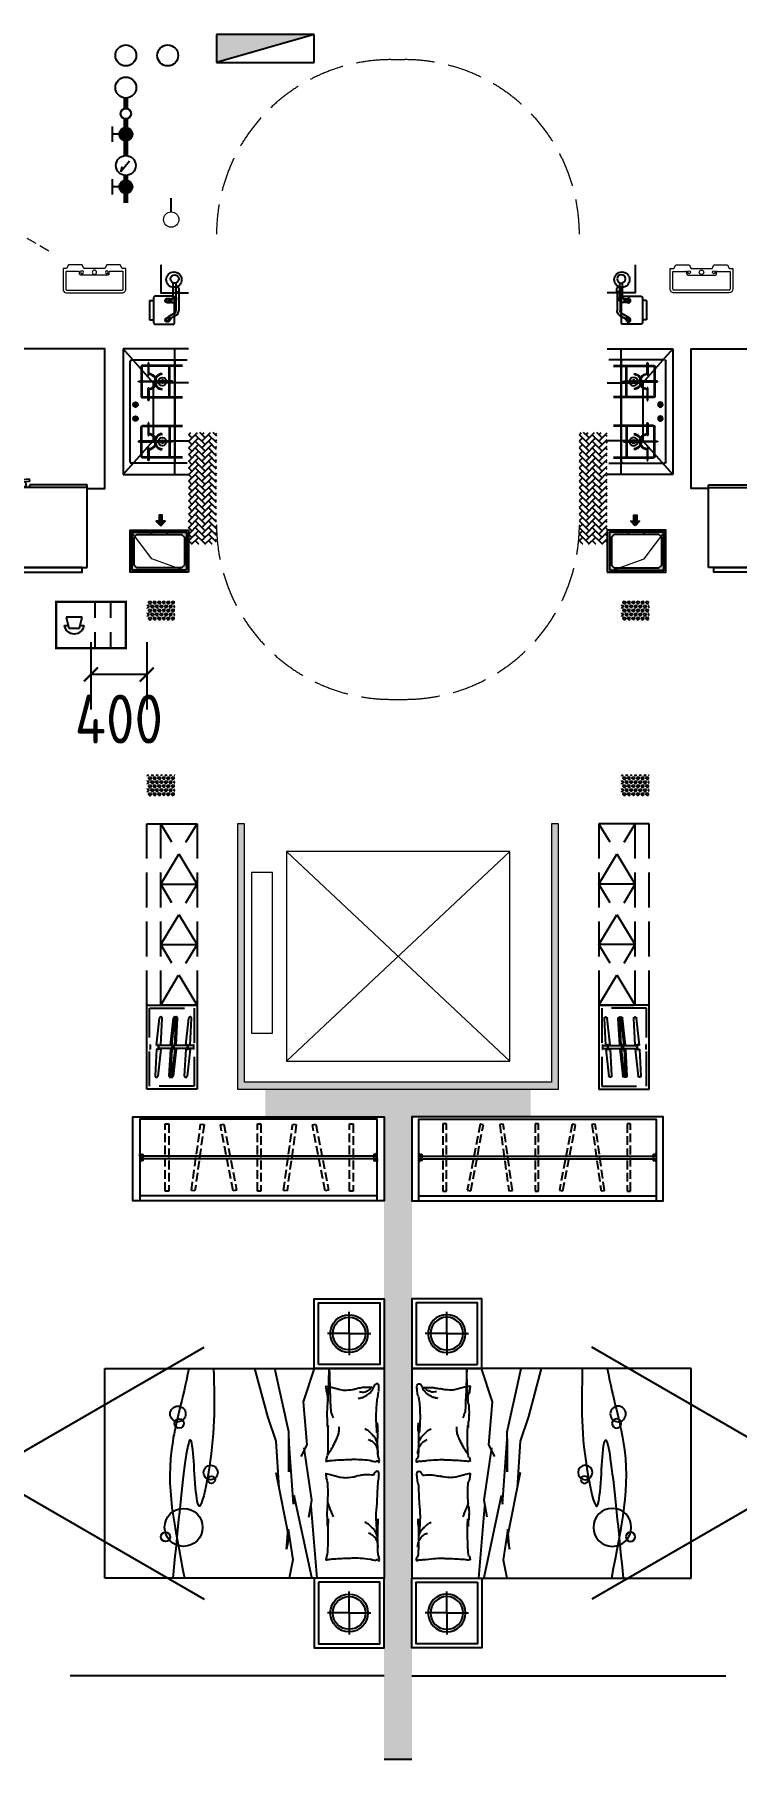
# Model space of a CAD drawing. Extents: x 2803505 to 5851001, y -1372902 to 24339.
# Drawn here: x 3459557 to 3464588, y -709223 to -696873 of the extents above; entities that cross this region are included whole.
import ezdxf
from ezdxf.enums import TextEntityAlignment as Align

# ---------------------------------------------------------------- set-up
doc = ezdxf.new("R2010")
doc.units = 0
doc.header["$LTSCALE"] = 1000
doc.header["$MEASUREMENT"] = 0
for name, pattern in [('3.5方案汇报，与郭总、侯月琴确定户型_t8$0$高层_t8$0$DASH', [0.35, 0.25, -0.1]), ('A户型$0$DASH', [0.35, 0.25, -0.1]), ('DASH', [0.35, 0.25, -0.1])]:
    doc.linetypes.add(name, pattern=pattern)
doc.layers.get('0').update_dxf_attribs({"linetype": 'CONTINUOUS'})
doc.layers.get('Defpoints').update_dxf_attribs({"linetype": 'CONTINUOUS'})
for name, color, linetype in [('!!电气', 1, 'CONTINUOUS'), ('3.5方案汇报，与郭总、侯月琴确定户型_t8$0$2020.03.04 -1安徽标准化洋房户型(UA）_t8_t8$0$A-家具-FURN', 251, 'CONTINUOUS'), ('3.5方案汇报，与郭总、侯月琴确定户型_t8$0$2020.03.04 -1安徽标准化洋房户型(UA）_t8_t8$0$fur', 252, 'CONTINUOUS'), ('3.5方案汇报，与郭总、侯月琴确定户型_t8$0$2020.03.04 -1安徽标准化洋房户型(UA）_t8_t8$0$FURN', 252, 'CONTINUOUS'), ('3.5方案汇报，与郭总、侯月琴确定户型_t8$0$2020.03.04 -1安徽标准化洋房户型(UA）_t8_t8$0$看线', 154, 'CONTINUOUS'), ('3.5方案汇报，与郭总、侯月琴确定户型_t8$0$高层_t8$0$LS-家具-LB', 8, 'CONTINUOUS'), ('5fur', 175, 'CONTINUOUS'), ('AH-FURNITURE', 1, 'CONTINUOUS'), ('EQUIP-安防', 3, 'CONTINUOUS'), ('EQUIP_消火栓', 7, 'CONTINUOUS'), ('IP-bath&kitchen-JOHNSON', 4, 'CONTINUOUS'), ('LS-家具-LB', 8, 'CONTINUOUS'), ('LVTRY', 252, 'CONTINUOUS'), ('VPIPE-中水', 122, 'CONTINUOUS'), ('VPIPE-凝结', 150, 'CONTINUOUS'), ('VPIPE-消防', 1, 'TG_X'), ('VPIPE-给水', 3, 'TG_J'), ('保温', 6, 'CONTINUOUS'), ('建筑-排气道', 252, 'CONTINUOUS'), ('污水', 3, 'CONTINUOUS'), ('给水', 4, 'CONTINUOUS')]:
    doc.layers.add(name, color=color, linetype=linetype)
for name, color, linetype, lineweight in [('3.5方案汇报，与郭总、侯月琴确定户型_t8$0$STAIR', 2, 'CONTINUOUS', 18), ('PUB_HATCH', 8, 'CONTINUOUS', 9), ('STAIR', 252, 'CONTINUOUS', 20), ('VPIPE-废水', 31, 'TG_F', 18), ('WINDOW', 146, 'CONTINUOUS', 20), ('填充', 251, 'CONTINUOUS', 5), ('平面-空调预留孔', 252, 'CONTINUOUS', 15), ('立面-洞口示意', 252, 'CONTINUOUS', 13)]:
    doc.layers.add(name, color=color, linetype=linetype, lineweight=lineweight)
doc.styles.add('_TEL_DIM', font='SIMPLEX', dxfattribs={"width": 0.8, "height": 3.5, "bigfont": 'HZTXT'})
doc.styles.add('DIM_FONT', font='SIMPLEX', dxfattribs={"width": 0.7, "bigfont": 'GBCBIG'})
doc.styles.get("Standard").update_dxf_attribs({"font": 'gbenor.shx', "bigfont": 'gbcbig.shx'})
doc.styles.add('TG_LINETYPE', font='SIMPLEX', dxfattribs={"width": 0.8, "height": 3, "bigfont": 'HZTXT'})
doc.linetypes.add('TG_F', pattern='A,2,-0.3,["F",TG_LINETYPE,S=0.1,R=0,X=-0.23,Y=-0.15],0', length=2.3)
doc.linetypes.add('TG_J', pattern='A,2,-0.22,["J",TG_LINETYPE,S=0.1,R=0,X=-0.18,Y=-0.15],0', length=2.22)
doc.linetypes.add('TG_X', pattern='A,4,-0.3,["X",TG_LINETYPE,S=0.1,R=0,X=-0.23,Y=-0.15],0', length=4.3)
doc.dimstyles.get("Standard").update_dxf_attribs({"dimscale": 100, "dimtxt": 3.5, "dimasz": 1, "dimexe": 2.5, "dimexo": 3, "dimgap": 1.5, "dimtad": 1, "dimdec": 0, "dimzin": 0, "dimdsep": 46, "dimtxsty": 'Standard', "dimblk": 'ARCHTICK', "dimcen": 0.09, "dimadec": 0, "dimazin": 0, "dimtfac": 1, "dimtdec": 0, "dimtix": 1, "dimtmove": 2, "dimatfit": 3, "dimfxl": 1, "dimtolj": 1, "dimtzin": 0, "dimarcsym": 0})
pattern_1 = [(90, (0, 0), (-16.49778, 1e-15), [9.525, -19.05]), (210, (0, 0), (8.24889, -14.2874966), [9.525, -19.05]), (150, (6e-16, 9.525), (-8.24889, -14.2874966), [9.525, -19.05])]
pattern_2 = [(45, (0, 0), (0, 47.4157523), [100.584, -33.528]), (135, (23.708, 23.708), (3e-15, 47.4157523), [100.584, -33.528])]

# ---------------------------------------------------------------- blocks, each defined once
blk = doc.blocks.new('rtyg7uyhg')
at = {"layer": 'LVTRY'}
for p, q in [((193590, 45458), (193590, 45069)), ((194235, 45489), (193621, 45489)), ((194265, 45069), (194265, 45458)), ((193621, 45131), (193621, 45346)), ((193682, 45407), (193888, 45407)), ((193896, 45430), (193858, 45326)), ((193858, 45326), (193875, 45316)), ((193875, 45316), (193946, 45401)), ((193926, 45440), (193940, 45432)), ((194010, 45346), (194010, 45131)), ((194051, 45131), (194051, 45346)), ((194112, 45407), (194173, 45407)), ((194235, 45346), (194235, 45131)), ((193621, 45039), (194235, 45039)), ((193948, 45069), (193682, 45069)), ((194173, 45069), (194112, 45069))]:
    blk.add_line(p, q, dxfattribs=at)
for centre, radius in [((193866, 45438), 20.5), ((193989, 45438), 20.5), ((194071, 45438), 20.5), ((193815, 45238), 25.6), ((194137, 45238), 25.6)]:
    blk.add_circle(centre, radius, dxfattribs=at)
for centre, radius, start, end in [((193621, 45458), 30.7, 90, 180), ((194235, 45458), 30.7, 360, 90), ((193682, 45346), 61.4, 90, 180), ((193916, 45423), 20.5, 60, 159.4623), ((193930, 45414), 20.5, 320.5377, 60), ((193948, 45346), 61.4, 360, 90), ((194112, 45346), 61.4, 90, 180), ((194173, 45346), 61.4, 360, 90), ((193682, 45131), 61.4, 180, 270), ((193948, 45131), 61.4, 270, 360), ((194112, 45131), 61.4, 180, 270), ((194173, 45131), 61.4, 270, 360), ((193621, 45069), 30.7, 180, 270), ((194235, 45069), 30.7, 270, 360)]:
    blk.add_arc(centre, radius, start, end, dxfattribs=at)
at = {"layer": 'LVTRY', "style": 'DIM_FONT', "width": 0.8, "flags": 9}
for tag in ['YSIZE', 'XSIZE']:
    blk.add_attdef(tag, (193928, 45488), '', height=0.5, rotation=90, dxfattribs=at)
blk = doc.blocks.new('A$C60D053AF')
at = {"layer": 'AH-FURNITURE', "color": 8}
for p, q in [((233, -90), (128, -90)), ((233, -110), (128, -110)), ((193, -71), (328, -71)), ((193, -91), (328, -91)), ((245, -129), (245, -122)), ((265, -129), (265, -122)), ((342, -97), (370, -143)), ((356, -83), (384, -129)), ((255, -281), (255, -251)), ((255, -281), (393, -281)), ((393, -281), (393, -251))]:
    blk.add_line(p, q, dxfattribs=at)
for points in [[(170, -68, 1), (170, -94), (193, -94), (193, -68)], [(234, -251), (414, -251, 0.414214), (424, -241), (424, -111, 0.414214), (414, -101), (234, -101, 0.414214), (224, -111), (224, -241, 0.414214)], [(268, -122), (268, -107, 0.414214), (248, -87), (233, -87), (233, -113), (242, -113), (242, -122)], [(242, -152, 1), (268, -152), (268, -129), (242, -129)], [(384, -161, 1), (402, -143), (386, -127), (368, -145)]]:
    blk.add_lwpolyline(points, format="xyb", close=True, dxfattribs=at)
for centre, radius in [((100, -100), 30), ((255, -152), 15), ((255, -152), 10), ((393, -152), 15), ((393, -152), 10)]:
    blk.add_circle(centre, radius, dxfattribs=at)
for radius in [40, 20]:
    blk.add_arc((328, -111), radius, 45, 90, dxfattribs=at)
blk = doc.blocks.new('A-Kitchen-7')
at = {"layer": 'LVTRY'}
for p, q in [((-519, 780), (-7, 834)), ((-515, 756), (-519, 780)), ((-4, 811), (-515, 756)), ((-29, 767), (-35, 806)), ((-7, 834), (-4, 811)), ((515, 780), (0, 780)), ((0, 756), (0, 780)), ((515, 756), (515, 780)), ((515, 756), (-515, 756)), ((-515, 756), (-515, 40)), ((-486, 761), (-485, 756)), ((-29, 767), (-112, 756)), ((515, 40), (515, 756)), ((-515, 40), (515, 40))]:
    blk.add_line(p, q, dxfattribs=at)
blk.add_lwpolyline([(-469, 40), (-469, 0), (469, 0), (469, 40)], close=True, dxfattribs=at)
blk = doc.blocks.new('FRSDFDGDGDRGDR')
at = {"layer": '平面-空调预留孔', "color": 252}
for p, q in [((699612, 775044), (699612, 775441)), ((699619, 775448), (699746, 775448)), ((699720, 775342), (699720, 775143)), ((699727, 775349), (699740, 775349)), ((699746, 775448), (699746, 775355)), ((699727, 775136), (699740, 775136)), ((699746, 775130), (699746, 775037)), ((699746, 775037), (699619, 775037))]:
    blk.add_line(p, q, dxfattribs=at)
blk.add_lwpolyline([(699766, 775167), (699793, 775154), (699793, 775057), (699766, 775044), (699766, 775018), (699619, 775018, -0.414214), (699593, 775044), (699593, 775441, -0.414214), (699619, 775468), (699766, 775468), (699766, 775441), (699793, 775428), (699793, 775332), (699766, 775318)], format="xyb", close=True, dxfattribs=at)
for centre, radius in [((699740, 775332), 10.6), ((699740, 775243), 15.8), ((699740, 775154), 10.6)]:
    blk.add_circle(centre, radius, dxfattribs=at)
for centre, start, end in [((699619, 775441), 90, 180), ((699727, 775342), 90, 180), ((699740, 775355), 270, 360), ((699727, 775143), 180, 270), ((699740, 775130), 0, 90), ((699619, 775044), 180, 270)]:
    blk.add_arc(centre, 6.6, start, end, dxfattribs=at)
blk = doc.blocks.new('*U153')
h = blk.add_hatch(color=5)
h.set_gradient(color1=(0, 0, 255), rotation=180, tint=1)
h.paths.add_polyline_path([(0, 0), (-6.35, -6.35), (-6.35, -2.159), (-15, -2.159), (-15, 2.159), (-6.35, 2.159), (-6.35, 6.35)])
at = {"color": 0, "linetype": 'Continuous'}
blk.add_lwpolyline([(0, 0), (-6.35, -6.35), (-6.35, -2.159), (-15, -2.159), (-15, 2.159), (-6.35, 2.159), (-6.35, 6.35)], close=True, dxfattribs=at)
blk = doc.blocks.new('GDGDRGDRGRD')
at = {"layer": 'PUB_HATCH'}
blk.add_hatch(color=252, dxfattribs=at).paths.add_polyline_path([(430320, 370174), (430320, 370444), (430180, 370444), (430180, 370429), (430285, 370429), (430305, 370409), (430305, 370209), (430285, 370189), (429965, 370189), (429945, 370209), (429945, 370409), (429965, 370429), (430070, 370429), (430070, 370444), (429930, 370444), (429930, 370174)])
at = {"layer": 'LVTRY', "color": 251}
for p, q in [((430081, 371515), (429865, 371758)), ((430335, 371758), (429865, 371758)), ((429865, 371758), (429865, 370858)), ((430235, 370858), (430235, 371758)), ((430335, 371515), (430081, 371515)), ((430081, 371515), (430081, 371100)), ((429865, 370858), (430081, 371100)), ((430081, 371100), (430335, 371100)), ((429865, 370858), (430335, 370858))]:
    blk.add_line(p, q, dxfattribs=at)
at = {"layer": 'LVTRY'}
for p, q in [((429915, 370948), (429915, 371668)), ((429925, 371678), (430325, 371678)), ((429995, 371628), (429995, 371418)), ((430000, 371628), (430000, 371418)), ((430290, 371638), (430005, 371638)), ((430290, 371633), (430005, 371633)), ((430045, 371658), (430045, 371568)), ((430050, 371658), (430045, 371658)), ((430050, 371568), (430050, 371658)), ((430195, 371418), (430195, 371628)), ((430200, 371418), (430200, 371628)), ((430235, 371668), (430235, 370948)), ((429975, 371526), (430102, 371526)), ((429975, 371521), (429975, 371526)), ((430102, 371521), (429975, 371521)), ((430045, 371568), (430050, 371568)), ((430220, 371526), (430092, 371526)), ((430092, 371526), (430092, 371521)), ((430092, 371521), (430220, 371521)), ((430102, 371526), (430102, 371521)), ((430220, 371521), (430220, 371526)), ((430235, 371100), (430235, 371515)), ((429955, 371339), (429955, 371378)), ((430005, 371413), (430290, 371413)), ((430005, 371408), (430290, 371408)), ((430045, 371388), (430045, 371478)), ((430045, 371478), (430050, 371478)), ((430050, 371388), (430045, 371388)), ((430050, 371478), (430050, 371388)), ((429935, 371358), (429974, 371358)), ((429935, 371258), (429974, 371258)), ((429955, 371239), (429955, 371278)), ((429995, 370988), (429995, 371198)), ((430000, 370988), (430000, 371198)), ((430005, 371208), (430290, 371208)), ((430005, 371203), (430290, 371203)), ((430045, 371228), (430045, 371138)), ((430050, 371228), (430045, 371228)), ((430045, 371138), (430050, 371138)), ((430050, 371138), (430050, 371228)), ((430195, 371198), (430195, 370988)), ((430200, 371198), (430200, 370988)), ((430102, 371096), (429975, 371096)), ((429975, 371096), (429975, 371091)), ((429975, 371091), (430102, 371091)), ((430045, 370958), (430045, 371048)), ((430045, 371048), (430050, 371048)), ((430050, 371048), (430050, 370958)), ((430092, 371091), (430092, 371096)), ((430092, 371096), (430220, 371096)), ((430220, 371091), (430092, 371091)), ((430102, 371091), (430102, 371096)), ((430220, 371096), (430220, 371091)), ((430325, 370938), (429925, 370938)), ((430290, 370983), (430005, 370983)), ((430290, 370978), (430005, 370978)), ((430050, 370958), (430045, 370958))]:
    blk.add_line(p, q, dxfattribs=at)
at = {"layer": 'LVTRY', "color": 252}
for p, q in [((430070, 370429), (430070, 370444)), ((430180, 370429), (430180, 370444))]:
    blk.add_line(p, q, dxfattribs=at)
at = {"layer": 'LVTRY'}
blk.add_lwpolyline([(429609, 370758), (429735, 370758), (429735, 371758), (427635, 371758)], dxfattribs=at)
at = {"layer": 'LVTRY', "color": 252}
for points in [[(430335, 370159), (429915, 370159), (429915, 370459), (430335, 370459)], [(430320, 370174), (429930, 370174), (429930, 370444), (430320, 370444)], [(429965, 370429), (430285, 370429), (430305, 370409), (430305, 370209), (430285, 370189), (429965, 370189), (429945, 370209), (429945, 370409), (429965, 370429)]]:
    blk.add_lwpolyline(points, close=True, dxfattribs=at)
at = {"layer": 'LVTRY'}
for centre, radius in [((430147, 371523), 29.7), ((430147, 371523), 11.7), ((429955, 371358), 17), ((429955, 371258), 17), ((430147, 371093), 29.7), ((430147, 371093), 11.7)]:
    blk.add_circle(centre, radius, dxfattribs=at)
for centre, radius, start, end in [((429925, 371668), 10, 90, 180), ((430005, 371628), 10, 90, 180), ((430005, 371628), 5, 90, 180), ((430190, 371628), 10, 0, 90), ((430190, 371628), 5, 0, 90), ((430225, 371668), 10, 0, 90), ((430047, 371523), 56.7, 2.2742, 87.7258), ((430047, 371523), 52.2, 2.4704, 87.5296), ((430047, 371523), 56.7, 272.2742, 357.7258), ((430047, 371523), 52.2, 272.4704, 357.5296), ((430147, 371523), 56.7, 92.2742, 177.7258), ((430147, 371523), 56.7, 182.2742, 267.7258), ((430147, 371523), 52.2, 92.4704, 177.5296), ((430147, 371523), 52.2, 182.4704, 267.5296), ((430005, 371418), 10, 180, 270), ((430005, 371418), 5, 180, 270), ((430190, 371418), 5, 270, 0), ((430190, 371418), 10, 270, 0), ((430005, 371198), 10, 90, 180), ((430005, 371198), 5, 90, 180), ((430047, 371093), 56.7, 2.2742, 87.7258), ((430047, 371093), 52.2, 2.4704, 87.5296), ((430147, 371093), 56.7, 92.2742, 177.7258), ((430147, 371093), 52.2, 92.4704, 177.5296), ((430190, 371198), 10, 0, 90), ((430190, 371198), 5, 0, 90), ((430047, 371093), 56.7, 272.2742, 357.7258), ((430047, 371093), 52.2, 272.4704, 357.5296), ((430147, 371093), 56.7, 182.2742, 267.7258), ((430147, 371093), 52.2, 182.4704, 267.5296), ((429925, 370948), 10, 180, 270), ((430005, 370988), 10, 180, 270), ((430005, 370988), 5, 180, 270), ((430190, 370988), 5, 270, 0), ((430190, 370988), 10, 270, 0), ((430225, 370948), 10, 270, 0)]:
    blk.add_arc(centre, radius, start, end, dxfattribs=at)
at = {"layer": '立面-洞口示意', "color": 252}
blk.add_lwpolyline([(430335, 370159), (430071, 370253), (429915, 370459)], dxfattribs=at)
at = {"xscale": -1, "rotation": 270}
blk.add_blockref('FRSDFDGDGDRGDR', (-345583, -327434), dxfattribs=at)
at = {"xscale": -1}
blk.add_blockref('rtyg7uyhg', (622600, 326770), dxfattribs=at)
at = {"rotation": 270}
blk.add_blockref('A$C60D053AF', (430335, 372358), dxfattribs=at)
at = {"layer": 'LVTRY', "color": 1, "extrusion": (0, 0, -1), "xscale": -0.7999999999883585, "yscale": 0.7999999999883585, "zscale": -0.7999999999883585}
blk.add_blockref('A-Kitchen-7', (-429197, 370159), dxfattribs=at)
at = {"layer": '建筑-排气道', "xscale": -5, "yscale": 5, "zscale": 5, "rotation": 90}
blk.add_blockref('*U153', (430135, 370491), dxfattribs=at)
blk = doc.blocks.new('GDFGDGRD')
at = {"layer": '保温', "linetype": 'ByBlock', "ltscale": 10}
h = blk.add_hatch(dxfattribs=at)
h.set_pattern_fill('AR-HBONE', color=251, scale=55)
h.set_pattern_definition(pattern_2)
h.paths.add_polyline_path([(431617, 372624), (431817, 372624), (431817, 373424), (431617, 373424)])
h = blk.add_hatch(dxfattribs=at)
h.set_pattern_fill('AR-HBONE', color=251, scale=55)
h.set_pattern_definition(pattern_2)
h.paths.add_polyline_path([(434617, 372624), (434417, 372624), (434416, 373424), (434616, 373424)])
at = {"layer": '保温', "linetype": 'Continuous', "ltscale": 10}
h = blk.add_hatch(dxfattribs=at)
h.set_pattern_fill('HEX', color=251, scale=10, angle=90, style=0)
h.set_pattern_definition(pattern_1)
h.paths.add_polyline_path([(431317, 372074), (431517, 372074), (431517, 372224), (431317, 372224)])
h = blk.add_hatch(dxfattribs=at)
h.set_pattern_fill('HEX', color=251, scale=10, angle=90, style=0)
h.set_pattern_definition(pattern_1)
h.paths.add_polyline_path([(434917, 372074), (434717, 372074), (434716, 372224), (434916, 372224)])
h = blk.add_hatch(dxfattribs=at)
h.set_pattern_fill('HEX', color=251, scale=10, angle=90, style=0)
h.set_pattern_definition(pattern_1)
h.paths.add_polyline_path([(431317, 370824), (431517, 370824), (431517, 370974), (431317, 370974)])
h = blk.add_hatch(dxfattribs=at)
h.set_pattern_fill('HEX', color=251, scale=10, angle=90, style=0)
h.set_pattern_definition(pattern_1)
h.paths.add_polyline_path([(434917, 370824), (434717, 370824), (434716, 370974), (434916, 370974)])
h = blk.add_hatch(dxfattribs=at)
h.set_pattern_fill('HEX', color=251, scale=10, angle=90, style=0)
h.set_pattern_definition([(90, (-70765.891, -151624.736), (-16.49778, 1e-15), [9.525, -19.05]), (210, (-70765.891, -151624.736), (8.24889, -14.2874966), [9.525, -19.05]), (150, (-70765.891, -151615.211), (-8.24889, -14.2874966), [9.525, -19.05])])
h.paths.add_polyline_path([(434067, 368524), (434067, 368724), (432167, 368724), (432167, 368524)])
h = blk.add_hatch(dxfattribs=at)
h.set_pattern_fill('HEX', color=251, scale=10, angle=90, style=0)
h.set_pattern_definition([(90, (-70765.891, -152124.736), (-16.49778, 1e-15), [9.525, -19.05]), (210, (-70765.891, -152124.736), (8.24889, -14.2874966), [9.525, -19.05]), (150, (-70765.891, -152115.211), (-8.24889, -14.2874966), [9.525, -19.05])])
h.paths.add_polyline_path([(433017, 363924), (433217, 363924), (433217, 368524), (433017, 368524)])
at = {"layer": '保温', "color": 251, "linetype": 'ByBlock', "ltscale": 10}
blk.add_line((433017, 363924), (433217, 363924), dxfattribs=at)
blk = doc.blocks.new('$TwtSys$00000434')
at = {"color": 252}
for p, q in [((-0.5, 0.5), (-0.5, -0.5)), ((-0.5, -0.5), (0.5, 0.5)), ((0.5, 0.5), (-0.5, 0.5)), ((0.5, -0.5), (0.5, 0.5)), ((-0.5, -0.5), (0.5, -0.5))]:
    blk.add_line(p, q, dxfattribs=at)
blk.add_solid([(0.5, -0.5), (0.5, 0.5), (-0.5, -0.5)], dxfattribs=at)
blk = doc.blocks.new('A$C2705576B')
at = {"layer": '给水'}
h = blk.add_hatch(color=252, dxfattribs=at)
edge = h.paths.add_edge_path()
edge.add_arc((417, -1741), 47.2, 0, 360)
h = blk.add_hatch(color=252, dxfattribs=at)
edge = h.paths.add_edge_path()
edge.add_arc((795, -1741), 47.2, 0, 360)
at = {"layer": '给水', "color": 252}
for p, q in [((363, -1645), (472, -1645)), ((417, -1741), (417, -1645)), ((601, -1768), (525, -1704)), ((525, -1704), (564, -1715)), ((740, -1645), (849, -1645)), ((795, -1741), (795, -1645))]:
    blk.add_line(p, q, dxfattribs=at)
at = {"layer": '给水', "color": 252, "const_width": 35.4}
for points in [[(499, -1741), (302, -1741)], [(903, -1741), (641, -1741)], [(1053, -1741), (978, -1741)]]:
    blk.add_lwpolyline(points, dxfattribs=at)
at = {"layer": '给水', "color": 252}
for centre, radius in [((417, -1741), 47.2), ((570, -1741), 70.8), ((795, -1741), 47.2), ((941, -1741), 37.5)]:
    blk.add_circle(centre, radius, dxfattribs=at)
blk = doc.blocks.new('FGDGDGRDGRRD')
at = {"color": 252}
for p, q in [((430035, 366458), (430035, 367058)), ((430035, 367058), (430395, 367058)), ((430035, 366458), (430035, 367058)), ((430035, 367058), (430395, 367058)), ((430395, 367058), (430395, 366458)), ((430395, 367058), (430395, 367058)), ((430395, 367058), (430395, 366458)), ((430395, 367058), (430395, 367058)), ((430395, 366458), (430035, 366458)), ((430395, 366458), (430035, 366458))]:
    blk.add_line(p, q, dxfattribs=at)
at = {"layer": '5fur', "color": 252, "linetype": 'A户型$0$DASH'}
for p, q in [((430035, 368358), (430395, 368358)), ((430035, 367058), (430035, 368358)), ((430035, 368358), (430395, 368358)), ((430035, 367058), (430035, 368358)), ((430135, 368358), (430395, 368358)), ((430135, 367058), (430135, 368358)), ((430135, 367925), (430395, 368358)), ((430395, 367925), (430135, 368358)), ((430135, 368358), (430395, 368358)), ((430135, 367058), (430135, 368358)), ((430135, 367925), (430395, 368358)), ((430395, 367925), (430135, 368358)), ((430395, 368358), (430395, 367058)), ((430395, 368358), (430395, 367058)), ((430395, 368358), (430395, 367058)), ((430395, 368358), (430395, 367058)), ((430135, 367925), (430395, 367925)), ((430395, 367492), (430135, 367925)), ((430135, 367492), (430395, 367925)), ((430135, 367925), (430395, 367925)), ((430395, 367492), (430135, 367925)), ((430135, 367492), (430395, 367925)), ((430135, 367492), (430395, 367492)), ((430135, 367058), (430395, 367492)), ((430395, 367058), (430135, 367492)), ((430135, 367492), (430395, 367492)), ((430135, 367058), (430395, 367492)), ((430395, 367058), (430135, 367492)), ((430395, 367058), (430035, 367058)), ((430395, 367058), (430035, 367058)), ((430035, 366458), (430035, 367058)), ((430035, 367058), (430395, 367058)), ((430035, 366458), (430035, 367058)), ((430035, 367058), (430395, 367058)), ((430395, 367058), (430135, 367058)), ((430395, 367058), (430135, 367058)), ((430395, 367058), (430395, 366458)), ((430395, 367058), (430395, 366458)), ((430055, 366478), (430055, 367038)), ((430055, 367038), (430375, 367038)), ((430055, 366478), (430055, 367038)), ((430055, 367038), (430375, 367038)), ((430105, 366773), (430126, 366965)), ((430105, 366773), (430126, 366965)), ((430135, 366773), (430146, 366964)), ((430135, 366773), (430146, 366964)), ((430205, 366773), (430226, 366965)), ((430205, 366773), (430226, 366965)), ((430215, 366773), (430236, 366965)), ((430215, 366773), (430236, 366965)), ((430235, 366773), (430246, 366964)), ((430235, 366773), (430246, 366964)), ((430245, 366773), (430256, 366964)), ((430245, 366773), (430256, 366964)), ((430315, 366773), (430336, 366965)), ((430315, 366773), (430336, 366965)), ((430345, 366773), (430356, 366964)), ((430345, 366773), (430356, 366964)), ((430375, 367038), (430375, 366478)), ((430375, 367038), (430375, 366478)), ((430055, 366774), (430060, 366774)), ((430055, 366774), (430060, 366774)), ((430055, 366743), (430060, 366743)), ((430055, 366743), (430060, 366743)), ((430060, 366774), (430060, 366743)), ((430060, 366774), (430060, 366743)), ((430370, 366769), (430060, 366769)), ((430370, 366769), (430060, 366769)), ((430370, 366748), (430060, 366748)), ((430370, 366748), (430060, 366748)), ((430105, 366744), (430094, 366553)), ((430105, 366744), (430094, 366553)), ((430105, 366773), (430118, 366773)), ((430105, 366773), (430118, 366773)), ((430118, 366744), (430105, 366744)), ((430118, 366744), (430105, 366744)), ((430135, 366744), (430114, 366551)), ((430135, 366744), (430114, 366551)), ((430118, 366776), (430122, 366776)), ((430118, 366741), (430118, 366776)), ((430118, 366776), (430122, 366776)), ((430118, 366741), (430118, 366776)), ((430122, 366741), (430118, 366741)), ((430122, 366741), (430118, 366741)), ((430122, 366741), (430122, 366776)), ((430122, 366741), (430122, 366776)), ((430122, 366773), (430135, 366773)), ((430122, 366773), (430135, 366773)), ((430135, 366744), (430122, 366744)), ((430135, 366744), (430122, 366744)), ((430205, 366744), (430194, 366553)), ((430205, 366744), (430194, 366553)), ((430215, 366744), (430204, 366553)), ((430215, 366744), (430204, 366553)), ((430205, 366773), (430218, 366773)), ((430205, 366773), (430218, 366773)), ((430218, 366744), (430205, 366744)), ((430218, 366744), (430205, 366744)), ((430235, 366744), (430214, 366551)), ((430235, 366744), (430214, 366551)), ((430215, 366773), (430228, 366773)), ((430215, 366773), (430228, 366773)), ((430228, 366744), (430215, 366744)), ((430228, 366744), (430215, 366744)), ((430218, 366776), (430222, 366776)), ((430218, 366741), (430218, 366776)), ((430218, 366776), (430222, 366776)), ((430218, 366741), (430218, 366776)), ((430222, 366741), (430218, 366741)), ((430222, 366741), (430218, 366741)), ((430222, 366741), (430222, 366776)), ((430222, 366741), (430222, 366776)), ((430222, 366773), (430235, 366773)), ((430222, 366773), (430235, 366773)), ((430235, 366744), (430222, 366744)), ((430235, 366744), (430222, 366744)), ((430245, 366744), (430224, 366551)), ((430245, 366744), (430224, 366551)), ((430228, 366776), (430232, 366776)), ((430228, 366741), (430228, 366776)), ((430228, 366776), (430232, 366776)), ((430228, 366741), (430228, 366776)), ((430232, 366741), (430228, 366741)), ((430232, 366741), (430228, 366741)), ((430232, 366741), (430232, 366776)), ((430232, 366741), (430232, 366776)), ((430232, 366773), (430245, 366773)), ((430232, 366773), (430245, 366773)), ((430245, 366744), (430232, 366744)), ((430245, 366744), (430232, 366744)), ((430315, 366744), (430304, 366553)), ((430315, 366744), (430304, 366553)), ((430315, 366773), (430328, 366773)), ((430315, 366773), (430328, 366773)), ((430328, 366744), (430315, 366744)), ((430328, 366744), (430315, 366744)), ((430345, 366744), (430324, 366551)), ((430345, 366744), (430324, 366551)), ((430328, 366776), (430332, 366776)), ((430328, 366741), (430328, 366776)), ((430328, 366776), (430332, 366776)), ((430328, 366741), (430328, 366776)), ((430332, 366741), (430328, 366741)), ((430332, 366741), (430328, 366741)), ((430332, 366741), (430332, 366776)), ((430332, 366741), (430332, 366776)), ((430332, 366773), (430345, 366773)), ((430332, 366773), (430345, 366773)), ((430345, 366744), (430332, 366744)), ((430345, 366744), (430332, 366744)), ((430375, 366774), (430370, 366774)), ((430375, 366774), (430370, 366774)), ((430370, 366774), (430370, 366743)), ((430370, 366774), (430370, 366743)), ((430375, 366743), (430370, 366743)), ((430375, 366743), (430370, 366743)), ((430395, 366458), (430035, 366458)), ((430395, 366458), (430035, 366458)), ((430375, 366478), (430055, 366478)), ((430375, 366478), (430055, 366478))]:
    blk.add_line(p, q, dxfattribs=at)
for centre, start, end in [((430136, 366964), 356.9606, 174.2894), ((430136, 366964), 356.9606, 174.2894), ((430236, 366964), 356.9606, 174.2894), ((430236, 366964), 356.9606, 174.2894), ((430246, 366964), 356.9606, 174.2894), ((430246, 366964), 356.9606, 174.2894), ((430346, 366964), 356.9606, 174.2894), ((430346, 366964), 356.9606, 174.2894), ((430104, 366552), 176.9606, 354.2894), ((430104, 366552), 176.9606, 354.2894), ((430204, 366552), 176.9606, 354.2894), ((430204, 366552), 176.9606, 354.2894), ((430214, 366552), 176.9606, 354.2894), ((430214, 366552), 176.9606, 354.2894), ((430314, 366552), 176.9606, 354.2894), ((430314, 366552), 176.9606, 354.2894)]:
    blk.add_arc(centre, 10, start, end, dxfattribs=at)
blk = doc.blocks.new('3.5方案汇报，与郭总、侯月琴确定户型_t8$0$2020.03.04 -1安徽标准化洋房户型(UA）_t8_t8$0$A-F-Bed1500-4')
at = {"color": 252}
for p, q in [((-750, 0), (750, 0)), ((-750, -2000), (-750, 0)), ((750, 0), (750, -2000)), ((-618, -386), (-597, -304)), ((9, -386), (29, -304)), ((-625, -416), (-618, -386)), ((1, -416), (9, -386)), ((750, -479), (236, -522)), ((-512, -577), (-750, -499)), ((-204, -550), (-512, -577)), ((-121, -594), (-204, -550)), ((192, -517), (-182, -572)), ((746, -517), (159, -643)), ((313, -539), (192, -517)), ((-297, -682), (-750, -782)), ((-11, -682), (-297, -682)), ((220, -649), (-248, -682)), ((-248, -682), (-11, -682)), ((-6, -775), (462, -682)), ((159, -643), (220, -649)), ((400, -687), (620, -654)), ((543, -698), (400, -687)), ((462, -682), (543, -698)), ((620, -654), (750, -679)), ((-750, -927), (-407, -836)), ((-407, -836), (-231, -775)), ((-231, -775), (103, -753)), ((750, -2000), (-750, -2000))]:
    blk.add_line(p, q, dxfattribs=at)
for points in [[(-221, -48, 0.027842), (-245, -59, 0.048685), (-258, -67, 0.023666), (-285, -92, 0.031223), (-305, -112, 0.046801), (-310, -120, 0.023191), (-318, -137)], [(-139, -43, 0.088153), (-174, -46, 0.088153), (-205, -62, 0.077547), (-227, -83, 0.077547), (-241, -110)], [(-522, -402, 0.009729), (-744, -393, 0.002723), (-442, -382, 0.007971), (-420, -373, 0.007971), (-398, -364)], [(-135, -403, 0.016108), (-174, -377, 0.024599), (-201, -362, 0.009477), (-250, -338, 0.015937), (-280, -326, 0.072521), (-296, -323, 0.033339), (-333, -322)], [(213, -402, 0.009729), (241, -393, 0.009729), (268, -382, 0.007971), (289, -373, 0.007971), (311, -364)]]:
    blk.add_lwpolyline(points, format="xyb", dxfattribs=at)
for centre, radius in [((-6, -1242), 51.6), ((46, -1237), 26.2), ((387, -1436), 136), ((-425, -1477), 55.7), ((-357, -1467), 33.5), ((455, -1566), 33.1)]:
    blk.add_circle(centre, radius, dxfattribs=at)
for centre, radius, start, end in [((-628, -50), 13.1, 101.2724, 206.5805), ((-610, -41), 34.2, 206.5805, 265.5998), ((-613, -126), 90.4, 90, 101.2724), ((-123, -128), 492, 173.7676, 180), ((-667, -163), 89.9, 41.4429, 53.7359), ((-613, -197), 161, 81.5628, 90), ((-676, -199), 140, 45.0976, 62.7964), ((-639, -138), 52.6, 25.3551, 41.4429), ((-728, -181), 151, 21.8149, 25.3551), ((-634, -339), 305, 74.256, 81.5628), ((-676, -199), 140, 27.3988, 45.0976), ((-486, 188), 242, 254.256, 262.4531), ((-402, 1075), 1133, 264.1433, 270.0013), ((-402, 991), 1049, 270, 276.0867), ((-335, -197), 152, 92.5386, 100.1899), ((-468, -1934), 1890, 84.6187, 86.79), ((-329, -334), 290, 85.1982, 92.5386), ((-232, 825), 873, 265.1982, 269.4243), ((-226, 1446), 1494, 269.4243, 271.9079), ((-203, 773), 821, 271.9079, 275.2592), ((-133, 9), 53.9, 275.2592, 300.6513), ((-91, -62), 28.9, 85.6975, 120.6513), ((814, -225), 913, 172.3191, 176.6313), ((106, -129), 198, 167.8905, 172.3191), ((-90, -58), 25.1, 68.2117, 85.6975), ((-72, -49), 15.6, 158.0096, 201.421), ((-328, -36), 246, 347.8905, 351.8665), ((-83, -44), 4.28, 78.1069, 158.0096), ((-117, -66), 32.8, 351.8665, 21.421), ((-81, -38), 2.32, 258.1069, 19.564), ((-82, -38), 3.42, 19.564, 68.2117), ((-2, -50), 13.1, 101.2724, 206.5805), ((17, -41), 34.2, 206.5805, 265.5998), ((13, -126), 90.4, 90, 101.2724), ((503, -128), 492, 173.7676, 180), ((13, -197), 161, 81.5628, 90), ((-8, -339), 305, 74.256, 81.5628), ((348, 4073), 4127, 266.206, 268.1915), ((307, 625), 683, 262.4531, 270), ((307, 991), 1049, 270, 276.0867), ((339, -334), 290, 85.1982, 92.5386), ((499, 6157), 6204, 268.4057, 269.6046), ((535, -215), 200, 151.6832, 156.9972), ((402, -143), 49.3, 140.9651, 151.6832), ((436, 825), 873, 265.1982, 269.4243), ((539, -254), 225, 133.8115, 140.9651), ((654, -374), 392, 128.3886, 133.8115), ((458, -127), 76.8, 117.2396, 128.3886), ((362, 474), 529, 276.0867, 280.1899), ((530, -267), 234, 110.8603, 117.2396), ((443, 1446), 1494, 269.4243, 271.9079), ((522, -142), 99.2, 143.8234, 161.5603), ((522, -142), 99.2, 126.0864, 143.8234), ((522, -142), 99.2, 105.9352, 126.0864), ((443, 2583), 2631, 271.0647, 272.9365), ((522, -142), 99.2, 85.7841, 105.9352), ((573, 9), 53.9, 275.2592, 300.6513), ((615, -62), 28.9, 85.6975, 120.6513), ((1521, -225), 913, 172.3191, 176.6313), ((812, -129), 198, 167.8905, 172.3191), ((616, -58), 25.1, 68.2117, 85.6975), ((634, -49), 15.6, 158.0096, 201.421), ((378, -36), 246, 347.8905, 351.8665), ((623, -44), 4.28, 78.1069, 158.0096), ((589, -66), 32.8, 351.8665, 21.421), ((625, -38), 2.32, 258.1069, 19.564), ((624, -38), 3.42, 19.564, 68.2117), ((-411, -128), 204, 180, 189.6844), ((257, -14), 882, 189.6844, 192.1984), ((-915, -267), 317, 8.0051, 12.1984), ((-1253, -315), 659, 2.6649, 8.0051), ((-779, -201), 206, 18.7799, 21.8149), ((-637, -153), 56.2, 0, 18.7799), ((-673, -153), 91.5, 345.3149, 0), ((-676, -199), 140, 16.515, 27.3988), ((-676, -199), 140, 5.6311, 16.515), ((581, -211), 679, 176.6313, 181.6331), ((1267, -192), 1365, 181.6331, 183.055), ((215, -128), 204, 180, 189.6844), ((883, -14), 882, 189.6844, 192.1984), ((-289, -267), 317, 8.0051, 12.1984), ((-627, -315), 659, 2.6649, 8.0051), ((1287, -211), 679, 176.6313, 181.6331), ((1973, -192), 1365, 181.6331, 183.055), ((-663, -287), 67.7, 345.9548, 2.6649), ((13520, 462), 13636, 183.055, 183.5049), ((-37, -287), 67.7, 345.9548, 2.6649), ((14226, 462), 13636, 183.055, 183.5049), ((-624, -416), 0.917, 165.9551, 274.0829), ((-644, -147), 271, 274.0829, 279.4841), ((-637, -188), 230, 279.4841, 287.3864), ((-532, -521), 120, 96.4341, 107.3864), ((-529, -547), 146, 78.4414, 96.4341), ((-433, 75), 484, 262.0392, 271.8979), ((-485, 994), 1405, 272.7491, 274.6176), ((-274, -1618), 1216, 92.6096, 94.6176), ((-245, -6118), 5719, 89.7135, 90.9704), ((-321, -341), 62.9, 250.7863, 262.776), ((-222, -1563), 1164, 86.426, 89.7135), ((-159, -547), 146, 77.131, 86.426), ((-136, -449), 45.3, 62.7159, 77.131), ((-80, -341), 76.7, 242.7159, 253.7788), ((-77, -330), 87.5, 253.7788, 262.8796), ((230, -352), 321, 183.5049, 189.9984), ((-88, -416), 1.32, 262.8796, 343.3022), ((-105, -411), 19.3, 343.3022, 9.9984), ((2, -416), 0.917, 165.9551, 274.0829), ((-17, -147), 271, 274.0829, 279.4841), ((-11, -188), 230, 279.4841, 287.3864), ((94, -521), 120, 96.4341, 107.3864), ((136, -2065), 1664, 86.5821, 91.9051), ((281, -179), 230, 258.4414, 272.7491), ((225, 994), 1405, 272.7491, 274.6176), ((423, -6118), 5719, 89.7135, 90.9704), ((412, 654), 1057, 265.3453, 268.2684), ((436, -1618), 1216, 92.6096, 94.6176), ((446, -1563), 1164, 86.426, 89.7135), ((495, -1386), 985, 85.0595, 88.6357), ((570, -449), 45.3, 62.7159, 77.131), ((626, -341), 76.7, 242.7159, 253.7788), ((629, -330), 87.5, 253.7788, 262.8796), ((936, -352), 321, 183.5049, 189.9984), ((618, -416), 1.32, 262.8796, 343.3022), ((601, -411), 19.3, 343.3022, 9.9984)]:
    blk.add_arc(centre, radius, start, end, dxfattribs=at)
for points, knots in [([(-750, -1221), (-477, -1215), (-219, -1207), (407, -1344), (-750, -1378), (204, -1457), (750, -1514)], [0, 0, 0, 0, 692.785923, 915.160849, 1290.08623, 2337.669759, 2337.669759, 2337.669759, 2337.669759]), ([(-750, -1399), (-520, -1445), (-9, -1600), (374, -1500), (750, -1430)], [0, 0, 0, 0, 470.099243, 1589.098475, 1589.098475, 1589.098475, 1589.098475])]:
    blk.add_open_spline(points, degree=3, knots=knots, dxfattribs=at)
blk = doc.blocks.new('3.5方案汇报，与郭总、侯月琴确定户型_t8$0$2020.03.04 -1安徽标准化洋房户型(UA）_t8_t8$0$VCBCXVBCXVBV')
at = {"color": 252}
for p, q in [((212022, 120965), (212022, 121120)), ((212022, 120965), (211867, 120965)), ((212022, 120965), (212022, 120810)), ((212022, 120965), (212177, 120965)), ((212022, 118965), (212022, 119120)), ((212022, 118965), (211867, 118965)), ((212022, 118965), (212022, 118810)), ((212022, 118965), (212177, 118965))]:
    blk.add_line(p, q, dxfattribs=at)
for points in [[(211772, 120715), (211772, 121215), (212272, 121215), (212272, 120715)], [(211802, 120745), (211802, 121185), (212242, 121185), (212242, 120745)], [(211772, 119215), (211772, 118715), (212272, 118715), (212272, 119215)], [(211802, 119185), (211802, 118745), (212242, 118745), (212242, 119185)]]:
    blk.add_lwpolyline(points, close=True, dxfattribs=at)
for centre, radius in [((212022, 120965), 135), ((212022, 120965), 117), ((212022, 118965), 135), ((212022, 118965), 117)]:
    blk.add_circle(centre, radius, dxfattribs=at)
at = {"layer": '3.5方案汇报，与郭总、侯月琴确定户型_t8$0$2020.03.04 -1安徽标准化洋房户型(UA）_t8_t8$0$A-家具-FURN', "color": 252, "rotation": 270}
blk.add_blockref('3.5方案汇报，与郭总、侯月琴确定户型_t8$0$2020.03.04 -1安徽标准化洋房户型(UA）_t8_t8$0$A-F-Bed1500-4', (212272, 119965), dxfattribs=at)
blk = doc.blocks.new('3.5方案汇报，与郭总、侯月琴确定户型_t8$0$2020.03.04 -1安徽标准化洋房户型(UA）_t8_t8$0$sdfgsdfgsdfg')
at = {"layer": '3.5方案汇报，与郭总、侯月琴确定户型_t8$0$2020.03.04 -1安徽标准化洋房户型(UA）_t8_t8$0$FURN'}
h = blk.add_hatch(dxfattribs=at)
h.set_pattern_fill('ANSI31', color=256, scale=100, angle=225, style=0)
h.set_pattern_definition([(360, (-130272.125, -44238.089), (4e-15, 9.152), [])])
h.paths.add_polyline_path([(-68958, -54984), (-68958, -54179), (-68972, -54179), (-68972, -54984)])
for p, q in [((-68998, -54582), (-70394, -53775)), ((-68958, -54179), (-68998, -54179)), ((-68998, -54179), (-68998, -54984)), ((-68972, -54179), (-68972, -54984)), ((-68958, -54179), (-68958, -54984)), ((-68958, -54231), (-68920, -54290)), ((-68958, -54306), (-68920, -54306)), ((-68938, -54343), (-68938, -54353)), ((-68920, -54343), (-68938, -54343)), ((-68938, -54353), (-68920, -54353)), ((-68920, -54873), (-68920, -54290)), ((-68920, -54353), (-68920, -54343)), ((-68938, -54444), (-68938, -54454)), ((-68920, -54444), (-68938, -54444)), ((-68938, -54454), (-68920, -54454)), ((-68920, -54454), (-68920, -54444)), ((-68998, -54582), (-70394, -55388)), ((-68938, -54536), (-68938, -54546)), ((-68920, -54536), (-68938, -54536)), ((-68938, -54546), (-68920, -54546)), ((-68920, -54546), (-68920, -54536)), ((-68938, -54627), (-68938, -54617)), ((-68938, -54617), (-68920, -54617)), ((-68920, -54627), (-68938, -54627)), ((-68920, -54617), (-68920, -54627)), ((-68938, -54719), (-68938, -54709)), ((-68938, -54709), (-68920, -54709)), ((-68920, -54719), (-68938, -54719)), ((-68938, -54820), (-68938, -54811)), ((-68938, -54811), (-68920, -54811)), ((-68920, -54709), (-68920, -54719)), ((-68920, -54811), (-68920, -54820)), ((-68958, -54857), (-68920, -54857)), ((-68958, -54932), (-68920, -54873)), ((-68920, -54820), (-68938, -54820)), ((-68998, -54984), (-68958, -54984))]:
    blk.add_line(p, q, dxfattribs=at)
blk = doc.blocks.new('*U469')
at = {"layer": '3.5方案汇报，与郭总、侯月琴确定户型_t8$0$高层_t8$0$LS-家具-LB'}
for p, q in [((50, -280), (50, -263)), ((50, -263), (60, -263)), ((68, -280), (50, -280)), ((50, -280), (68, -280)), ((60, -280), (50, -280)), ((68, -300), (50, -300)), ((50, -300), (68, -300)), ((50, -300), (50, -317)), ((60, -300), (50, -300)), ((50, -317), (60, -317)), ((60, -263), (60, -280)), ((60, -317), (60, -300)), ((68, -313), (68, -267)), ((68, -267), (72, -267)), ((72, -313), (68, -313)), ((72, -267), (72, -313)), ((72, -280), (1728, -280)), ((72, -300), (1728, -300)), ((1728, -267), (1728, -313)), ((1732, -267), (1728, -267)), ((1728, -313), (1732, -313)), ((1732, -313), (1732, -267)), ((1732, -280), (1750, -280)), ((1732, -300), (1750, -300)), ((1740, -263), (1740, -280)), ((1750, -263), (1740, -263)), ((1740, -280), (1750, -280)), ((1740, -300), (1750, -300)), ((1740, -317), (1740, -300)), ((1750, -317), (1740, -317)), ((1750, -280), (1750, -263)), ((1750, -300), (1750, -317)), ((50, -565), (1750, -565)), ((50, -600), (1750, -600))]:
    blk.add_line(p, q, dxfattribs=at)
blk.add_lwpolyline([(50, -600), (50, -15), (1750, -15), (1750, -600), (1800, -600), (1800, 0), (0, 0), (0, -600), (50, -600)], dxfattribs=at)
at = {"layer": '3.5方案汇报，与郭总、侯月琴确定户型_t8$0$高层_t8$0$LS-家具-LB', "color": 251, "linetype": '3.5方案汇报，与郭总、侯月琴确定户型_t8$0$高层_t8$0$DASH', "ltscale": 0.25}
for points in [[(222, -50), (222, -530), (247, -530), (247, -50)], [(488, -52), (397, -523), (422, -528), (512, -57)], [(629, -54), (695, -529), (720, -526), (654, -51)], [(882, -50), (882, -530), (907, -530), (907, -50)], [(1148, -52), (1057, -523), (1082, -528), (1172, -57)], [(1289, -54), (1355, -529), (1380, -526), (1314, -51)], [(1542, -50), (1542, -530), (1567, -530), (1567, -50)]]:
    blk.add_lwpolyline(points, close=True, dxfattribs=at)
blk = doc.blocks.new('A$C1C403CBE')
at = {"layer": '填充'}
h = blk.add_hatch(dxfattribs=at)
h.set_pattern_fill('隔热材料02', color=252, scale=100, style=0)
h.set_pattern_definition([(0, (-1161708.397, -603838.627), (0, 50), []), (0, (-1161708.397, -603821.96), (0, 50), []), (270, (-1161664.656, -603813.33), (50, -9e-15), [5.01775, -44.98225]), (270, (-1161702.115, -603813.33), (50, -9e-15), [5.01775, -44.98225]), (90, (-1161676.603, -603847.26), (-50, 3e-15), [5.01775, -44.98225]), (90, (-1161690.17, -603847.26), (-50, 3e-15), [5.01775, -44.98225]), (180, (-1161658.373, -603855.294), (-6e-15, -50), [50.02425, 0.02425]), (135, (-1161672.33, -603852.785), (3e-15, 49.99987405), [4.268, -66.44275]), (116.56505, (-1161625.348, -603849.767), (0.00011283, 49.99993342), [2.805, -108.9985]), (116.56505, (-1161675.348, -603849.767), (0.00011283, 49.99993342), [2.805, -108.9985]), (153.43495, (-1161617.313, -603855.294), (-0.0001128, 49.9999334), [5.61, -106.1935]), (153.43495, (-1161667.313, -603855.294), (-0.0001128, 49.9999334), [5.61, -106.1935]), (63.43495, (-1161626.603, -603842.24), (-0.00011283, 49.99993342), [26.714, -85.0895]), (63.43495, (-1161676.603, -603842.24), (-0.00011283, 49.99993342), [26.714, -85.0895]), (116.56505, (-1161614.656, -603813.33), (0.00011283, 49.99993342), [2.805, -108.9985]), (116.56505, (-1161664.656, -603813.33), (0.00011283, 49.99993342), [2.805, -108.9985]), (135, (-1161665.91, -603810.82), (3e-15, 49.99987405), [4.268, -66.44275]), (153.43495, (-1161618.93, -603807.803), (-0.0001128, 49.9999334), [5.61, -106.1935]), (153.43495, (-1161668.93, -603807.803), (-0.0001128, 49.9999334), [5.61, -106.1935]), (45, (-1161700.86, -603810.82), (0, 49.99987405), [4.268, -66.44275]), (63.43495, (-1161652.115, -603813.33), (-0.00011283, 49.99993342), [2.805, -108.9985]), (63.43495, (-1161702.115, -603813.33), (-0.00011283, 49.99993342), [2.805, -108.9985]), (26.56505, (-1161647.842, -603807.803), (0.0001128, 49.9999334), [5.61, -106.1935]), (26.56505, (-1161697.842, -603807.803), (0.0001128, 49.9999334), [5.61, -106.1935]), (116.56505, (-1161640.168, -603842.24), (0.00011283, 49.99993342), [26.714, -85.0895]), (116.56505, (-1161690.168, -603842.24), (0.00011283, 49.99993342), [26.714, -85.0895]), (45, (-1161694.44, -603852.785), (0, 49.99987405), [4.268, -66.44275]), (63.43495, (-1161641.422, -603849.767), (-0.00011283, 49.99993342), [2.805, -108.9985]), (63.43495, (-1161691.422, -603849.767), (-0.00011283, 49.99993342), [2.805, -108.9985]), (26.56505, (-1161649.46, -603855.294), (0.0001128, 49.9999334), [5.61, -106.1935]), (26.56505, (-1161699.46, -603855.294), (0.0001128, 49.9999334), [5.61, -106.1935])])
h.paths.add_polyline_path([(36400, 6800), (36350, 6800), (36350, 4900), (38650, 4900), (38650, 6800), (38600, 6800), (38600, 4950), (36400, 4950)])
at = {"layer": '3.5方案汇报，与郭总、侯月琴确定户型_t8$0$2020.03.04 -1安徽标准化洋房户型(UA）_t8_t8$0$看线', "color": 252, "ltscale": 10}
for p, q in [((37400, 700), (35150, 700)), ((37600, 700), (39850, 700))]:
    blk.add_line(p, q, dxfattribs=at)
at = {"layer": '3.5方案汇报，与郭总、侯月琴确定户型_t8$0$STAIR', "color": 252}
for p, q in [((36701, 6600), (38301, 5100)), ((38301, 6600), (36701, 5100))]:
    blk.add_line(p, q, dxfattribs=at)
for points in [[(38301, 5100), (38301, 6600), (36701, 6600), (36701, 5100)], [(36601, 5300), (36601, 6450), (36451, 6450), (36451, 5300)]]:
    blk.add_lwpolyline(points, close=True, dxfattribs=at)
at = {"layer": 'IP-bath&kitchen-JOHNSON', "color": 252}
for points in [[(35800, 10800), (35800, 10600), (36000, 10600)], [(39200, 10800), (39200, 10600), (39000, 10600)]]:
    blk.add_lwpolyline(points, dxfattribs=at)
at = {"layer": 'STAIR', "color": 252, "linetype": 'DASH'}
for points in [[(36200, 11020, -0.414214), (37450, 12270), (37550, 12270, -0.414214), (38800, 11020)], [(36200, 8940, 0.414214), (37450, 7690), (37550, 7690, 0.414214), (38800, 8940)]]:
    blk.add_lwpolyline(points, format="xyb", dxfattribs=at)
at = {"layer": 'VPIPE-中水', "color": 252, "linetype": 'Continuous'}
for centre in [(35895, 10695), (39105, 10695)]:
    blk.add_circle(centre, 55, dxfattribs=at)
at = {"layer": 'VPIPE-凝结', "color": 252}
blk.add_line((35875, 11180), (35875, 11278), dxfattribs=at)
at = {"layer": 'VPIPE-废水', "color": 252}
blk.add_circle((35875, 11125), 55, dxfattribs=at)
at = {"layer": 'VPIPE-消防', "color": 252, "linetype": 'Continuous'}
blk.add_circle((35850, 12300), 75, dxfattribs=at)
at = {"layer": 'VPIPE-给水', "color": 252, "linetype": 'Continuous'}
for centre in [(35550, 12300), (35550, 12070)]:
    blk.add_circle(centre, 75, dxfattribs=at)
at = {"layer": 'WINDOW', "color": 252, "linetype": 'DASH', "ltscale": 0.3}
blk.add_lwpolyline([(34998, 10900), (34479, 11200, 0.131652), (34398, 10900)], format="xyb", dxfattribs=at)
at = {"layer": '填充', "color": 252}
blk.add_lwpolyline([(36400, 6800), (36350, 6800), (36350, 4900), (38650, 4900), (38650, 6800), (38600, 6800), (38600, 4950), (36400, 4950)], close=True, dxfattribs=at)
at = {"color": 252}
blk.add_blockref('GDGDRGDRGRD', (-394335, -361558), dxfattribs=at)
at = {"color": 252, "xscale": -1}
for name, p in [('GDGDRGDRGRD', (469335, -361558)), ('GDFGDGRD', (470617, -363824))]:
    blk.add_blockref(name, p, dxfattribs=at)
blk.add_blockref('FGDGDGRDGRRD', (-394335, -361558))
at = {"xscale": -1}
blk.add_blockref('FGDGDGRDGRRD', (469335, -361558), dxfattribs=at)
at = {"layer": '3.5方案汇报，与郭总、侯月琴确定户型_t8$0$2020.03.04 -1安徽标准化洋房户型(UA）_t8_t8$0$fur'}
blk.add_blockref('3.5方案汇报，与郭总、侯月琴确定户型_t8$0$2020.03.04 -1安徽标准化洋房户型(UA）_t8_t8$0$VCBCXVBCXVBV', (-174872, -117816), dxfattribs=at)
at = {"layer": '3.5方案汇报，与郭总、侯月琴确定户型_t8$0$2020.03.04 -1安徽标准化洋房户型(UA）_t8_t8$0$fur', "xscale": -1}
blk.add_blockref('3.5方案汇报，与郭总、侯月琴确定户型_t8$0$2020.03.04 -1安徽标准化洋房户型(UA）_t8_t8$0$VCBCXVBCXVBV', (249872, -117816), dxfattribs=at)
at = {"layer": '3.5方案汇报，与郭总、侯月琴确定户型_t8$0$2020.03.04 -1安徽标准化洋房户型(UA）_t8_t8$0$fur', "yscale": 1.1175, "zscale": 1.1175, "rotation": 180}
for p, xscale in [((-42555, -58845), 1.1175), ((117555, -58845), -1.1175)]:
    blk.add_blockref('3.5方案汇报，与郭总、侯月琴确定户型_t8$0$2020.03.04 -1安徽标准化洋房户型(UA）_t8_t8$0$sdfgsdfgsdfg', p, dxfattribs=dict(at, xscale=xscale))
at = {"layer": 'EQUIP_消火栓', "color": 252, "xscale": 700, "yscale": 200, "zscale": 700, "rotation": 180}
blk.add_blockref('$TwtSys$00000434', (36550, 12350), dxfattribs=at)
at = {"layer": 'LS-家具-LB', "xscale": -1}
blk.add_blockref('*U469', (37400, 4700), dxfattribs=at)
at = {"layer": 'LS-家具-LB'}
blk.add_blockref('*U469', (37600, 4700), dxfattribs=at)
at = {"layer": '污水', "color": 252, "rotation": 90.00000000010901}
blk.add_blockref('A$C2705576B', (33809, 10942), dxfattribs=at)
blk = doc.blocks.new('$equip$00002628')
at = {"linetype": 'Continuous'}
for p, q in [((-0.625, 0.415), (0.625, 0.415)), ((-0.625, -0.415), (-0.625, 0.415)), ((0.071, 0.129), (0.071, 0.415)), ((0.35, 0.129), (0.35, 0.415)), ((0.625, 0.415), (0.625, -0.415)), ((-0.472, 0.01), (-0.409, 0.01)), ((-0.446, -0.138), (-0.395, 0.058)), ((-0.395, 0.058), (-0.395, 0.058)), ((-0.395, 0.058), (-0.206, 0.058)), ((-0.206, 0.058), (-0.155, -0.138)), ((-0.191, 0.01), (-0.129, 0.01)), ((-0.155, -0.138), (-0.446, -0.138)), ((0.071, -0.415), (0.071, -0.129)), ((0.35, -0.415), (0.35, -0.129)), ((0.625, -0.415), (-0.625, -0.415))]:
    blk.add_line(p, q, dxfattribs=at)
at = {"const_width": 0.04}
blk.add_lwpolyline([(-0.625, 0.415), (0.625, 0.415), (0.625, -0.415), (-0.625, -0.415), (-0.625, 0.415), (0.625, 0.415)], dxfattribs=at)
at = {"linetype": 'Continuous'}
blk.add_arc((-0.3, -0.011), 0.173, 6.9897, 173.0103, dxfattribs=at)
for p in [(0, 0.415), (-0.625, 0), (0.625, 0), (0, -0.415)]:
    blk.add_point(p)
at = {"color": 7, "style": '_TEL_DIM', "flags": 1}
blk.add_attdef('A', text='', height=0.000025, dxfattribs=at).set_placement((0, 0), align=Align.MIDDLE_CENTER)
blk = doc.blocks.new('_ArchTick')
at = {"color": 0, "linetype": 'ByBlock', "const_width": 0.15}
blk.add_lwpolyline([(-0.5, -0.5), (0.5, 0.5)], dxfattribs=at)
blk = doc.blocks.new('*D424')
at = {"layer": '!!电气', "color": 0, "lineweight": -2, "transparency": 16777216}
for p, q in [((3459962, -701223), (3459962, -701705)), ((3460362, -701223), (3460362, -701705)), ((3460362, -701455), (3459962, -701455))]:
    blk.add_line(p, q, dxfattribs=at)
at = {"layer": 'Defpoints', "color": 0, "transparency": 16777216}
for p in [(3459962, -700923), (3460362, -700923), (3459962, -701455)]:
    blk.add_point(p, dxfattribs=at)
at = {"layer": '!!电气', "color": 0, "lineweight": -2, "transparency": 16777216, "xscale": 100, "yscale": 100, "zscale": 100, "rotation": 180}
blk.add_blockref('_ArchTick', (3459962, -701455), dxfattribs=at)
at = {"layer": '!!电气', "color": 0, "lineweight": -2, "transparency": 16777216, "xscale": 100, "yscale": 100, "zscale": 100}
blk.add_blockref('_ArchTick', (3460362, -701455), dxfattribs=at)
at = {"layer": '!!电气', "color": 0, "transparency": 16777216, "insert": (3460162, -701774), "char_height": 350, "attachment_point": 5}
blk.add_mtext('\\A1;400', dxfattribs=at)

msp = doc.modelspace()

# ---------------------------------------------------------------- block references
at = {"layer": '!!电气'}
msp.add_blockref('A$C1C403CBE', (3424662.1, -709322.9), dxfattribs=at)
at = {"layer": 'EQUIP-安防', "color": 6, "xscale": -400, "yscale": 400, "zscale": 400, "rotation": 180}
msp.add_blockref('$equip$00002628', (3459962.1, -701100.5), dxfattribs=at)

# ---------------------------------------------------------------- dimensions: what is measured, and where the dimension line sits
at = {"layer": '!!电气'}
dim = msp.add_linear_dim(base=(3459962.1, -701454.5), p1=(3460362.1, -700922.9), p2=(3459962.1, -700922.9), dimstyle='Standard', override={"dimzin": 8}, dxfattribs=at)
dim.commit()
dim.dimension.update_dxf_attribs({"geometry": '*D424', "text_midpoint": (3460162.1, -701773.8), "dimtype": 128})

doc.saveas('drawing.dxf')
